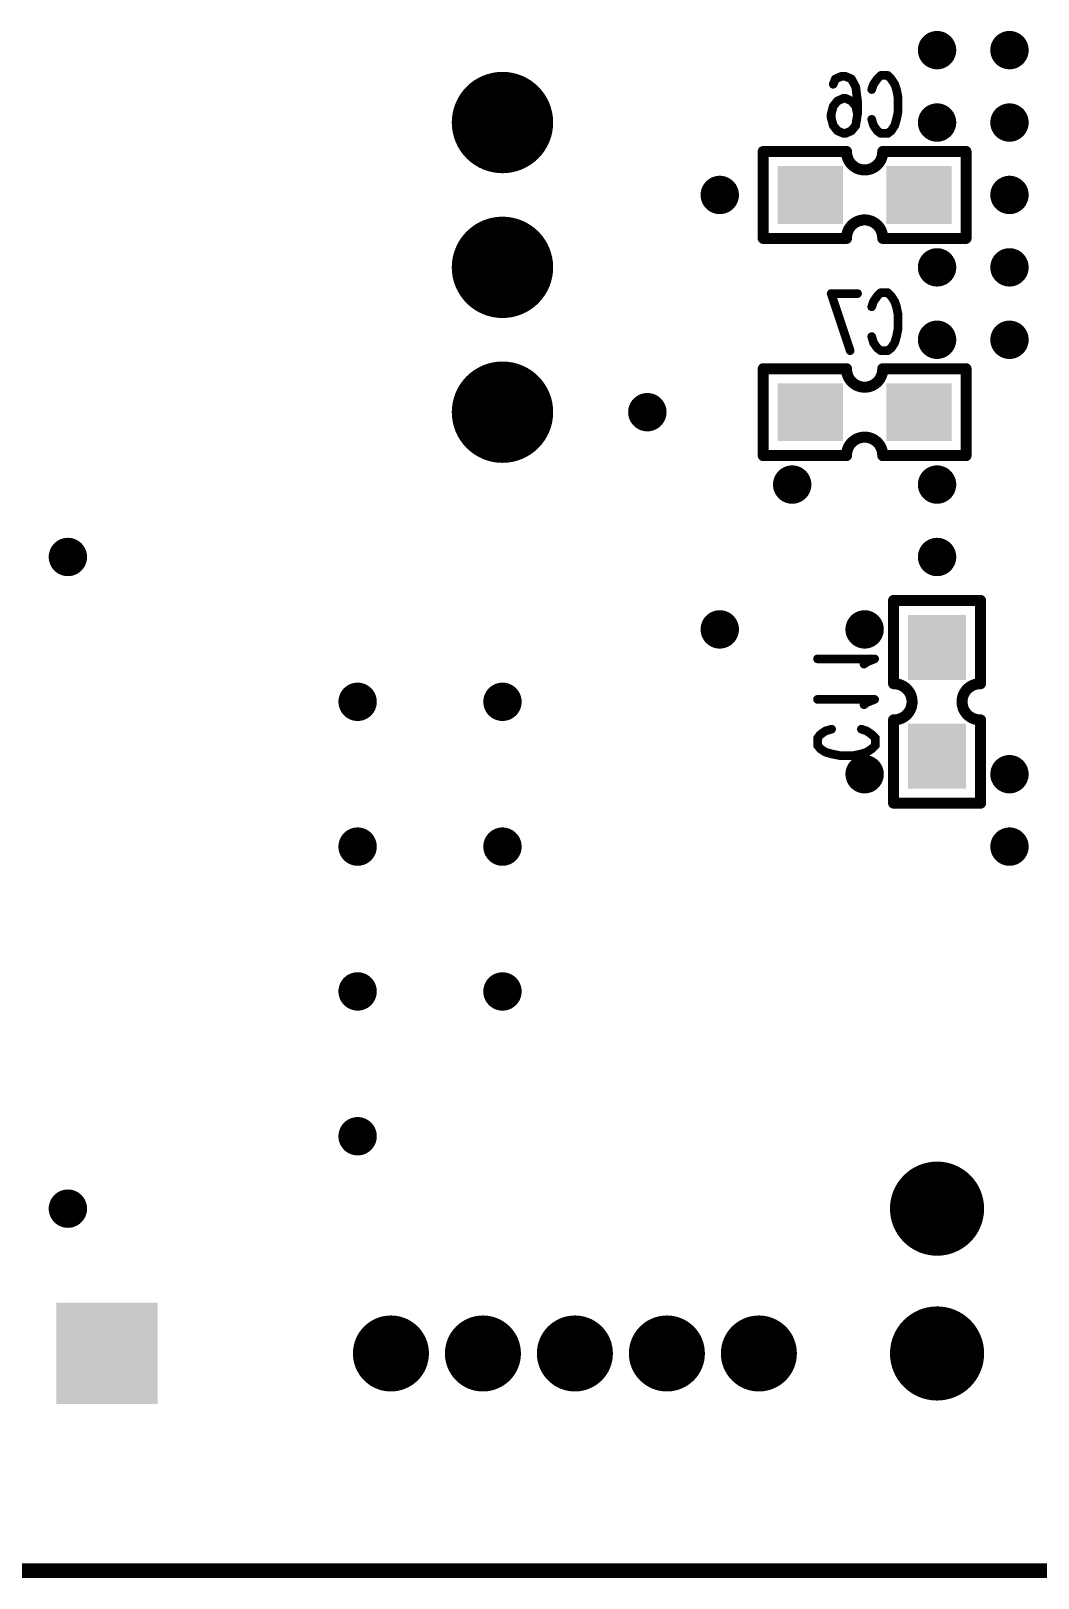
# Model space of a CAD drawing. Extents: x -0.1 to 57.1, y -0.1 to 42.5.
# Drawn here: x 19.49 to 33.39, y -0.1 to 21.27 of the extents above; entities that cross this region are included whole.
import ezdxf

# ---------------------------------------------------------------- set-up
doc = ezdxf.new("R2010")
doc.units = 0
doc.header["$MEASUREMENT"] = 0
doc.layers.get('0').update_dxf_attribs({"linetype": 'CONTINUOUS'})
doc.layers.add('03_ASSY2_GBR', color=2, linetype='CONTINUOUS')

# ---------------------------------------------------------------- blocks, each defined once
blk = doc.blocks.new('ROUND_8')
at = {"const_width": 0.65}
blk.add_lwpolyline([(-0.325, 0, 1), (0.325, 0, 1)], format="xyb", close=True, dxfattribs=at)
blk = doc.blocks.new('ROUND_18')
at = {"const_width": 0.7}
blk.add_lwpolyline([(-0.35, 0, 1), (0.35, 0, 1)], format="xyb", close=True, dxfattribs=at)
blk = doc.blocks.new('SQUARE_24')
blk.add_solid([(0.7, 0.7), (0.7, -0.7), (-0.7, 0.7), (-0.7, -0.7)])
blk = doc.blocks.new('ROUND_133')
at = {"const_width": 0.525}
blk.add_lwpolyline([(-0.2625, 0, 1), (0.2625, 0, 1)], format="xyb", close=True, dxfattribs=at)
blk = doc.blocks.new('RECTANGLE_136')
blk.add_solid([(0.4, 0.45), (0.4, -0.45), (-0.4, 0.45), (-0.4, -0.45)])
blk = doc.blocks.new('RECTANGLE_139')
blk.add_solid([(0.45, 0.4), (0.45, -0.4), (-0.45, 0.4), (-0.45, -0.4)])
blk = doc.blocks.new('ROUND_182')
at = {"const_width": 0.265}
blk.add_lwpolyline([(-0.1325, 0, 1), (0.1325, 0, 1)], format="xyb", close=True, dxfattribs=at)
blk = doc.blocks.new('ROUND_4')
at = {"const_width": 0.06}
blk.add_lwpolyline([(-0.03, 0, 1), (0.03, 0, 1)], format="xyb", close=True, dxfattribs=at)
blk = doc.blocks.new('ROUND_3')
at = {"const_width": 0.0762}
blk.add_lwpolyline([(-0.0381, 0, 1), (0.0381, 0, 1)], format="xyb", close=True, dxfattribs=at)

msp = doc.modelspace()

# ---------------------------------------------------------------- linework, layer by layer
at = {"layer": '03_ASSY2_GBR'}
for points, const_width in [([(30.567, 20.529), (30.596, 20.602)], 0.12), ([(30.596, 20.602), (30.68, 20.638)], 0.12), ([(30.68, 20.638), (30.735, 20.638)], 0.12), ([(30.735, 20.638), (30.818, 20.602)], 0.12), ([(30.818, 20.602), (30.877, 20.492)], 0.12), ([(30.877, 20.492), (30.902, 20.298)], 0.12), ([(31.098, 20.456), (31.123, 20.529)], 0.12), ([(31.123, 20.529), (31.174, 20.602)], 0.12), ([(31.174, 20.602), (31.222, 20.65)], 0.12), ([(31.222, 20.65), (31.32, 20.65)], 0.12), ([(31.32, 20.65), (31.367, 20.602)], 0.12), ([(31.367, 20.602), (31.415, 20.529)], 0.12), ([(31.415, 20.529), (31.44, 20.456)], 0.12), ([(31.44, 20.456), (31.462, 20.347)], 0.12), ([(30.567, 20.226), (30.625, 20.298)], 0.12), ([(30.625, 20.298), (30.709, 20.335)], 0.12), ([(30.709, 20.335), (30.735, 20.335)], 0.12), ([(30.735, 20.335), (30.818, 20.298)], 0.12), ([(30.818, 20.298), (30.877, 20.226)], 0.12), ([(30.902, 20.298), (30.902, 20.117)], 0.12), ([(31.462, 20.347), (31.462, 20.153)], 0.12), ([(30.538, 20.117), (30.567, 20.226)], 0.12), ([(30.538, 20.068), (30.538, 20.117)], 0.12), ([(30.567, 19.959), (30.538, 20.068)], 0.12), ([(30.877, 20.226), (30.902, 20.117)], 0.12), ([(30.902, 20.117), (30.877, 19.959)], 0.12), ([(31.123, 19.959), (31.098, 20.044)], 0.12), ([(31.44, 20.044), (31.415, 19.959)], 0.12), ([(31.462, 20.153), (31.44, 20.044)], 0.12), ([(30.625, 19.886), (30.567, 19.959)], 0.12), ([(30.709, 19.85), (30.625, 19.886)], 0.12), ([(30.735, 19.85), (30.709, 19.85)], 0.12), ([(30.818, 19.886), (30.735, 19.85)], 0.12), ([(30.877, 19.959), (30.818, 19.886)], 0.12), ([(31.174, 19.886), (31.123, 19.959)], 0.12), ([(31.222, 19.85), (31.174, 19.886)], 0.12), ([(31.32, 19.85), (31.222, 19.85)], 0.12), ([(31.367, 19.886), (31.32, 19.85)], 0.12), ([(31.415, 19.959), (31.367, 19.886)], 0.12), ([(29.6, 19.6), (29.6, 18.4)], 0.1524), ([(29.6, 19.6), (30.75, 19.6)], 0.1524), ([(30.751, 19.575), (30.75, 19.6)], 0.1524), ([(31.25, 19.6), (31.249, 19.575)], 0.1524), ([(31.25, 19.6), (32.4, 19.6)], 0.1524), ([(32.4, 19.6), (32.4, 18.4)], 0.1524), ([(30.754, 19.551), (30.751, 19.575)], 0.1524), ([(30.76, 19.526), (30.754, 19.551)], 0.1524), ([(30.768, 19.503), (30.76, 19.526)], 0.1524), ([(30.778, 19.48), (30.768, 19.503)], 0.1524), ([(30.79, 19.459), (30.778, 19.48)], 0.1524), ([(30.805, 19.439), (30.79, 19.459)], 0.1524), ([(30.821, 19.42), (30.805, 19.439)], 0.1524), ([(30.84, 19.403), (30.821, 19.42)], 0.1524), ([(30.86, 19.388), (30.84, 19.403)], 0.1524), ([(30.881, 19.375), (30.86, 19.388)], 0.1524), ([(30.903, 19.364), (30.881, 19.375)], 0.1524), ([(31.119, 19.375), (31.097, 19.364)], 0.1524), ([(31.14, 19.388), (31.119, 19.375)], 0.1524), ([(31.16, 19.403), (31.14, 19.388)], 0.1524), ([(31.179, 19.42), (31.16, 19.403)], 0.1524), ([(31.195, 19.439), (31.179, 19.42)], 0.1524), ([(31.21, 19.459), (31.195, 19.439)], 0.1524), ([(31.222, 19.48), (31.21, 19.459)], 0.1524), ([(31.232, 19.503), (31.222, 19.48)], 0.1524), ([(31.24, 19.526), (31.232, 19.503)], 0.1524), ([(31.246, 19.551), (31.24, 19.526)], 0.1524), ([(31.249, 19.575), (31.246, 19.551)], 0.1524), ([(30.927, 19.356), (30.903, 19.364)], 0.1524), ([(30.951, 19.35), (30.927, 19.356)], 0.1524), ([(30.975, 19.346), (30.951, 19.35)], 0.1524), ([(31, 19.345), (30.975, 19.346)], 0.1524), ([(31.025, 19.346), (31, 19.345)], 0.1524), ([(31.049, 19.35), (31.025, 19.346)], 0.1524), ([(31.073, 19.356), (31.049, 19.35)], 0.1524), ([(31.097, 19.364), (31.073, 19.356)], 0.1524), ([(30.768, 18.497), (30.778, 18.52)], 0.1524), ([(30.778, 18.52), (30.79, 18.541)], 0.1524), ([(30.79, 18.541), (30.805, 18.561)], 0.1524), ([(30.805, 18.561), (30.821, 18.58)], 0.1524), ([(30.821, 18.58), (30.84, 18.597)], 0.1524), ([(30.84, 18.597), (30.86, 18.612)], 0.1524), ([(30.86, 18.612), (30.881, 18.625)], 0.1524), ([(30.881, 18.625), (30.903, 18.636)], 0.1524), ([(30.903, 18.636), (30.927, 18.644)], 0.1524), ([(30.927, 18.644), (30.951, 18.65)], 0.1524), ([(30.951, 18.65), (30.975, 18.654)], 0.1524), ([(30.975, 18.654), (31, 18.655)], 0.1524), ([(31, 18.655), (31.025, 18.654)], 0.1524), ([(31.025, 18.654), (31.049, 18.65)], 0.1524), ([(31.049, 18.65), (31.073, 18.644)], 0.1524), ([(31.073, 18.644), (31.097, 18.636)], 0.1524), ([(31.097, 18.636), (31.119, 18.625)], 0.1524), ([(31.119, 18.625), (31.14, 18.612)], 0.1524), ([(31.14, 18.612), (31.16, 18.597)], 0.1524), ([(31.16, 18.597), (31.179, 18.58)], 0.1524), ([(31.179, 18.58), (31.195, 18.561)], 0.1524), ([(31.195, 18.561), (31.21, 18.541)], 0.1524), ([(31.21, 18.541), (31.222, 18.52)], 0.1524), ([(31.222, 18.52), (31.232, 18.497)], 0.1524), ([(29.6, 18.4), (30.75, 18.4)], 0.1524), ([(30.75, 18.4), (30.751, 18.425)], 0.1524), ([(30.751, 18.425), (30.754, 18.449)], 0.1524), ([(30.754, 18.449), (30.76, 18.474)], 0.1524), ([(30.76, 18.474), (30.768, 18.497)], 0.1524), ([(31.232, 18.497), (31.24, 18.474)], 0.1524), ([(31.24, 18.474), (31.246, 18.449)], 0.1524), ([(31.246, 18.449), (31.249, 18.425)], 0.1524), ([(31.249, 18.425), (31.25, 18.4)], 0.1524), ([(31.25, 18.4), (32.4, 18.4)], 0.1524), ([(30.902, 17.638), (30.538, 17.638)], 0.12), ([(30.538, 17.638), (30.8, 16.85)], 0.12), ([(31.098, 17.456), (31.123, 17.529)], 0.12), ([(31.123, 17.529), (31.174, 17.602)], 0.12), ([(31.174, 17.602), (31.222, 17.65)], 0.12), ([(31.222, 17.65), (31.32, 17.65)], 0.12), ([(31.32, 17.65), (31.367, 17.602)], 0.12), ([(31.367, 17.602), (31.415, 17.529)], 0.12), ([(31.415, 17.529), (31.44, 17.456)], 0.12), ([(31.44, 17.456), (31.462, 17.347)], 0.12), ([(31.462, 17.347), (31.462, 17.153)], 0.12), ([(31.123, 16.959), (31.098, 17.044)], 0.12), ([(31.44, 17.044), (31.415, 16.959)], 0.12), ([(31.462, 17.153), (31.44, 17.044)], 0.12), ([(31.174, 16.886), (31.123, 16.959)], 0.12), ([(31.222, 16.85), (31.174, 16.886)], 0.12), ([(31.32, 16.85), (31.222, 16.85)], 0.12), ([(31.367, 16.886), (31.32, 16.85)], 0.12), ([(31.415, 16.959), (31.367, 16.886)], 0.12), ([(29.6, 16.6), (29.6, 15.4)], 0.1524), ([(29.6, 16.6), (30.75, 16.6)], 0.1524), ([(30.751, 16.575), (30.75, 16.6)], 0.1524), ([(31.25, 16.6), (31.249, 16.575)], 0.1524), ([(31.25, 16.6), (32.4, 16.6)], 0.1524), ([(32.4, 16.6), (32.4, 15.4)], 0.1524), ([(30.754, 16.551), (30.751, 16.575)], 0.1524), ([(30.76, 16.526), (30.754, 16.551)], 0.1524), ([(30.768, 16.503), (30.76, 16.526)], 0.1524), ([(30.778, 16.48), (30.768, 16.503)], 0.1524), ([(30.79, 16.459), (30.778, 16.48)], 0.1524), ([(30.805, 16.439), (30.79, 16.459)], 0.1524), ([(30.821, 16.42), (30.805, 16.439)], 0.1524), ([(30.84, 16.403), (30.821, 16.42)], 0.1524), ([(30.86, 16.388), (30.84, 16.403)], 0.1524), ([(30.881, 16.375), (30.86, 16.388)], 0.1524), ([(31.14, 16.388), (31.119, 16.375)], 0.1524), ([(31.16, 16.403), (31.14, 16.388)], 0.1524), ([(31.179, 16.42), (31.16, 16.403)], 0.1524), ([(31.195, 16.439), (31.179, 16.42)], 0.1524), ([(31.21, 16.459), (31.195, 16.439)], 0.1524), ([(31.222, 16.48), (31.21, 16.459)], 0.1524), ([(31.232, 16.503), (31.222, 16.48)], 0.1524), ([(31.24, 16.526), (31.232, 16.503)], 0.1524), ([(31.246, 16.551), (31.24, 16.526)], 0.1524), ([(31.249, 16.575), (31.246, 16.551)], 0.1524), ([(30.903, 16.364), (30.881, 16.375)], 0.1524), ([(30.927, 16.356), (30.903, 16.364)], 0.1524), ([(30.951, 16.35), (30.927, 16.356)], 0.1524), ([(30.975, 16.346), (30.951, 16.35)], 0.1524), ([(31, 16.345), (30.975, 16.346)], 0.1524), ([(31.025, 16.346), (31, 16.345)], 0.1524), ([(31.049, 16.35), (31.025, 16.346)], 0.1524), ([(31.073, 16.356), (31.049, 16.35)], 0.1524), ([(31.097, 16.364), (31.073, 16.356)], 0.1524), ([(31.119, 16.375), (31.097, 16.364)], 0.1524), ([(30.778, 15.52), (30.79, 15.541)], 0.1524), ([(30.79, 15.541), (30.805, 15.561)], 0.1524), ([(30.805, 15.561), (30.821, 15.58)], 0.1524), ([(30.821, 15.58), (30.84, 15.597)], 0.1524), ([(30.84, 15.597), (30.86, 15.612)], 0.1524), ([(30.86, 15.612), (30.881, 15.625)], 0.1524), ([(30.881, 15.625), (30.903, 15.636)], 0.1524), ([(30.903, 15.636), (30.927, 15.644)], 0.1524), ([(30.927, 15.644), (30.951, 15.65)], 0.1524), ([(30.951, 15.65), (30.975, 15.654)], 0.1524), ([(30.975, 15.654), (31, 15.655)], 0.1524), ([(31, 15.655), (31.025, 15.654)], 0.1524), ([(31.025, 15.654), (31.049, 15.65)], 0.1524), ([(31.049, 15.65), (31.073, 15.644)], 0.1524), ([(31.073, 15.644), (31.097, 15.636)], 0.1524), ([(31.097, 15.636), (31.119, 15.625)], 0.1524), ([(31.119, 15.625), (31.14, 15.612)], 0.1524), ([(31.14, 15.612), (31.16, 15.597)], 0.1524), ([(31.16, 15.597), (31.179, 15.58)], 0.1524), ([(31.179, 15.58), (31.195, 15.561)], 0.1524), ([(31.195, 15.561), (31.21, 15.541)], 0.1524), ([(31.21, 15.541), (31.222, 15.52)], 0.1524), ([(29.6, 15.4), (30.75, 15.4)], 0.1524), ([(30.75, 15.4), (30.751, 15.425)], 0.1524), ([(30.751, 15.425), (30.754, 15.449)], 0.1524), ([(30.754, 15.449), (30.76, 15.474)], 0.1524), ([(30.76, 15.474), (30.768, 15.497)], 0.1524), ([(30.768, 15.497), (30.778, 15.52)], 0.1524), ([(31.222, 15.52), (31.232, 15.497)], 0.1524), ([(31.232, 15.497), (31.24, 15.474)], 0.1524), ([(31.24, 15.474), (31.246, 15.449)], 0.1524), ([(31.246, 15.449), (31.249, 15.425)], 0.1524), ([(31.249, 15.425), (31.25, 15.4)], 0.1524), ([(31.25, 15.4), (32.4, 15.4)], 0.1524), ([(32.6, 13.4), (31.4, 13.4)], 0.1524), ([(31.4, 13.4), (31.4, 12.25)], 0.1524), ([(32.6, 13.4), (32.6, 12.25)], 0.1524), ([(31.138, 12.593), (30.35, 12.593)], 0.12), ([(30.992, 12.52), (31.029, 12.549)], 0.12), ([(31.029, 12.549), (31.138, 12.593)], 0.12), ([(31.4, 12.25), (31.425, 12.249)], 0.1524), ([(31.425, 12.249), (31.449, 12.246)], 0.1524), ([(31.449, 12.246), (31.474, 12.24)], 0.1524), ([(31.474, 12.24), (31.497, 12.232)], 0.1524), ([(31.497, 12.232), (31.52, 12.222)], 0.1524), ([(31.52, 12.222), (31.541, 12.21)], 0.1524), ([(31.541, 12.21), (31.561, 12.195)], 0.1524), ([(31.561, 12.195), (31.58, 12.179)], 0.1524), ([(31.58, 12.179), (31.597, 12.16)], 0.1524), ([(31.597, 12.16), (31.612, 12.14)], 0.1524), ([(31.612, 12.14), (31.625, 12.119)], 0.1524), ([(31.625, 12.119), (31.636, 12.097)], 0.1524), ([(32.364, 12.097), (32.375, 12.119)], 0.1524), ([(32.375, 12.119), (32.388, 12.14)], 0.1524), ([(32.388, 12.14), (32.403, 12.16)], 0.1524), ([(32.403, 12.16), (32.42, 12.179)], 0.1524), ([(32.42, 12.179), (32.439, 12.195)], 0.1524), ([(32.439, 12.195), (32.459, 12.21)], 0.1524), ([(32.459, 12.21), (32.48, 12.222)], 0.1524), ([(32.48, 12.222), (32.503, 12.232)], 0.1524), ([(32.503, 12.232), (32.526, 12.24)], 0.1524), ([(32.526, 12.24), (32.551, 12.246)], 0.1524), ([(32.551, 12.246), (32.575, 12.249)], 0.1524), ([(32.575, 12.249), (32.6, 12.25)], 0.1524), ([(31.138, 12.033), (30.35, 12.033)], 0.12), ([(30.992, 11.96), (31.029, 11.989)], 0.12), ([(31.029, 11.989), (31.138, 12.033)], 0.12), ([(31.636, 11.903), (31.625, 11.881)], 0.1524), ([(31.636, 12.097), (31.644, 12.073)], 0.1524), ([(31.644, 11.927), (31.636, 11.903)], 0.1524), ([(31.644, 12.073), (31.65, 12.049)], 0.1524), ([(31.65, 11.951), (31.644, 11.927)], 0.1524), ([(31.65, 12.049), (31.654, 12.025)], 0.1524), ([(31.654, 11.975), (31.65, 11.951)], 0.1524), ([(31.654, 12.025), (31.655, 12)], 0.1524), ([(31.655, 12), (31.654, 11.975)], 0.1524), ([(32.345, 12), (32.346, 12.025)], 0.1524), ([(32.346, 11.975), (32.345, 12)], 0.1524), ([(32.346, 12.025), (32.35, 12.049)], 0.1524), ([(32.35, 11.951), (32.346, 11.975)], 0.1524), ([(32.35, 12.049), (32.356, 12.073)], 0.1524), ([(32.356, 11.927), (32.35, 11.951)], 0.1524), ([(32.356, 12.073), (32.364, 12.097)], 0.1524), ([(32.364, 11.903), (32.356, 11.927)], 0.1524), ([(32.375, 11.881), (32.364, 11.903)], 0.1524), ([(31.425, 11.751), (31.4, 11.75)], 0.1524), ([(31.4, 11.75), (31.4, 10.6)], 0.1524), ([(31.449, 11.754), (31.425, 11.751)], 0.1524), ([(31.474, 11.76), (31.449, 11.754)], 0.1524), ([(31.497, 11.768), (31.474, 11.76)], 0.1524), ([(31.52, 11.778), (31.497, 11.768)], 0.1524), ([(31.541, 11.79), (31.52, 11.778)], 0.1524), ([(31.561, 11.805), (31.541, 11.79)], 0.1524), ([(31.58, 11.821), (31.561, 11.805)], 0.1524), ([(31.597, 11.84), (31.58, 11.821)], 0.1524), ([(31.612, 11.86), (31.597, 11.84)], 0.1524), ([(31.625, 11.881), (31.612, 11.86)], 0.1524), ([(32.388, 11.86), (32.375, 11.881)], 0.1524), ([(32.403, 11.84), (32.388, 11.86)], 0.1524), ([(32.42, 11.821), (32.403, 11.84)], 0.1524), ([(32.439, 11.805), (32.42, 11.821)], 0.1524), ([(32.459, 11.79), (32.439, 11.805)], 0.1524), ([(32.48, 11.778), (32.459, 11.79)], 0.1524), ([(32.503, 11.768), (32.48, 11.778)], 0.1524), ([(32.526, 11.76), (32.503, 11.768)], 0.1524), ([(32.551, 11.754), (32.526, 11.76)], 0.1524), ([(32.575, 11.751), (32.551, 11.754)], 0.1524), ([(32.6, 11.75), (32.575, 11.751)], 0.1524), ([(32.6, 11.75), (32.6, 10.6)], 0.1524), ([(30.35, 11.498), (30.386, 11.546)], 0.12), ([(30.35, 11.4), (30.35, 11.498)], 0.12), ([(30.386, 11.546), (30.459, 11.597)], 0.12), ([(30.459, 11.597), (30.544, 11.622)], 0.12), ([(30.956, 11.622), (31.029, 11.597)], 0.12), ([(31.029, 11.597), (31.102, 11.546)], 0.12), ([(31.102, 11.546), (31.15, 11.498)], 0.12), ([(31.15, 11.498), (31.15, 11.4)], 0.12), ([(30.386, 11.353), (30.35, 11.4)], 0.12), ([(30.459, 11.305), (30.386, 11.353)], 0.12), ([(30.544, 11.28), (30.459, 11.305)], 0.12), ([(30.653, 11.258), (30.544, 11.28)], 0.12), ([(30.956, 11.28), (30.847, 11.258)], 0.12), ([(31.029, 11.305), (30.956, 11.28)], 0.12), ([(31.102, 11.353), (31.029, 11.305)], 0.12), ([(31.15, 11.4), (31.102, 11.353)], 0.12), ([(30.847, 11.258), (30.653, 11.258)], 0.12), ([(32.6, 10.6), (31.4, 10.6)], 0.1524), ([(0, 0), (57, 0)], 0.2032)]:
    msp.add_lwpolyline(points, dxfattribs=dict(at, const_width=const_width))

# ---------------------------------------------------------------- block references
for name, p in [('ROUND_182', (32, 21)), ('ROUND_182', (33, 21)), ('ROUND_18', (26, 20)), ('ROUND_4', (30.567, 20.529)), ('ROUND_4', (30.596, 20.602)), ('ROUND_4', (30.68, 20.638)), ('ROUND_4', (30.735, 20.638)), ('ROUND_4', (30.818, 20.602)), ('ROUND_4', (30.877, 20.492)), ('ROUND_4', (31.098, 20.456)), ('ROUND_4', (31.123, 20.529)), ('ROUND_4', (31.174, 20.602)), ('ROUND_4', (31.222, 20.65)), ('ROUND_4', (31.32, 20.65)), ('ROUND_4', (31.367, 20.602)), ('ROUND_4', (31.415, 20.529)), ('ROUND_4', (31.44, 20.456)), ('ROUND_4', (30.625, 20.298)), ('ROUND_4', (30.709, 20.335)), ('ROUND_4', (30.735, 20.335)), ('ROUND_4', (30.818, 20.298)), ('ROUND_4', (30.902, 20.298)), ('ROUND_4', (31.462, 20.347)), ('ROUND_4', (30.538, 20.117)), ('ROUND_4', (30.538, 20.068)), ('ROUND_4', (30.567, 20.226)), ('ROUND_4', (30.877, 20.226)), ('ROUND_4', (30.902, 20.117)), ('ROUND_4', (30.902, 20.117)), ('ROUND_4', (31.098, 20.044)), ('ROUND_4', (31.44, 20.044)), ('ROUND_4', (31.462, 20.153)), ('ROUND_182', (32, 20)), ('ROUND_182', (33, 20)), ('ROUND_4', (30.567, 19.959)), ('ROUND_4', (30.625, 19.886)), ('ROUND_4', (30.709, 19.85)), ('ROUND_4', (30.735, 19.85)), ('ROUND_4', (30.818, 19.886)), ('ROUND_4', (30.877, 19.959)), ('ROUND_4', (31.123, 19.959)), ('ROUND_4', (31.174, 19.886)), ('ROUND_4', (31.222, 19.85)), ('ROUND_4', (31.32, 19.85)), ('ROUND_4', (31.367, 19.886)), ('ROUND_4', (31.415, 19.959)), ('ROUND_3', (29.6, 19.6)), ('ROUND_3', (29.6, 19.6)), ('ROUND_3', (30.75, 19.6)), ('ROUND_3', (30.75, 19.6)), ('ROUND_3', (31.25, 19.6)), ('ROUND_3', (31.25, 19.6)), ('ROUND_3', (32.4, 19.6)), ('ROUND_3', (32.4, 19.6)), ('ROUND_3', (30.751, 19.575)), ('ROUND_3', (30.754, 19.551)), ('ROUND_3', (30.76, 19.526)), ('ROUND_3', (30.768, 19.503)), ('ROUND_3', (30.778, 19.48)), ('ROUND_3', (30.79, 19.459)), ('ROUND_3', (30.805, 19.439)), ('ROUND_3', (30.821, 19.42)), ('ROUND_3', (30.84, 19.403)), ('ROUND_3', (30.86, 19.388)), ('ROUND_3', (30.881, 19.375)), ('ROUND_3', (31.119, 19.375)), ('ROUND_3', (31.14, 19.388)), ('ROUND_3', (31.16, 19.403)), ('ROUND_3', (31.179, 19.42)), ('ROUND_3', (31.195, 19.439)), ('ROUND_3', (31.21, 19.459)), ('ROUND_3', (31.222, 19.48)), ('ROUND_3', (31.232, 19.503)), ('ROUND_3', (31.24, 19.526)), ('ROUND_3', (31.246, 19.551)), ('ROUND_3', (31.249, 19.575)), ('ROUND_182', (29, 19)), ('RECTANGLE_139', (30.25, 19)), ('ROUND_3', (30.903, 19.364)), ('ROUND_3', (30.927, 19.356)), ('ROUND_3', (30.951, 19.35)), ('ROUND_3', (30.975, 19.346)), ('ROUND_3', (31, 19.345)), ('ROUND_3', (31.025, 19.346)), ('ROUND_3', (31.049, 19.35)), ('ROUND_3', (31.073, 19.356)), ('ROUND_3', (31.097, 19.364)), ('RECTANGLE_139', (31.75, 19)), ('ROUND_182', (33, 19)), ('ROUND_18', (26, 18)), ('ROUND_3', (30.778, 18.52)), ('ROUND_3', (30.79, 18.541)), ('ROUND_3', (30.805, 18.561)), ('ROUND_3', (30.821, 18.58)), ('ROUND_3', (30.84, 18.597)), ('ROUND_3', (30.86, 18.612)), ('ROUND_3', (30.881, 18.625)), ('ROUND_3', (30.903, 18.636)), ('ROUND_3', (30.927, 18.644)), ('ROUND_3', (30.951, 18.65)), ('ROUND_3', (30.975, 18.654)), ('ROUND_3', (31, 18.655)), ('ROUND_3', (31.025, 18.654)), ('ROUND_3', (31.049, 18.65)), ('ROUND_3', (31.073, 18.644)), ('ROUND_3', (31.097, 18.636)), ('ROUND_3', (31.119, 18.625)), ('ROUND_3', (31.14, 18.612)), ('ROUND_3', (31.16, 18.597)), ('ROUND_3', (31.179, 18.58)), ('ROUND_3', (31.195, 18.561)), ('ROUND_3', (31.21, 18.541)), ('ROUND_3', (31.222, 18.52)), ('ROUND_3', (29.6, 18.4)), ('ROUND_3', (29.6, 18.4)), ('ROUND_3', (30.75, 18.4)), ('ROUND_3', (30.75, 18.4)), ('ROUND_3', (30.751, 18.425)), ('ROUND_3', (30.754, 18.449)), ('ROUND_3', (30.76, 18.474)), ('ROUND_3', (30.768, 18.497)), ('ROUND_3', (31.232, 18.497)), ('ROUND_3', (31.24, 18.474)), ('ROUND_3', (31.246, 18.449)), ('ROUND_3', (31.249, 18.425)), ('ROUND_3', (31.25, 18.4)), ('ROUND_3', (31.25, 18.4)), ('ROUND_3', (32.4, 18.4)), ('ROUND_3', (32.4, 18.4)), ('ROUND_182', (32, 18)), ('ROUND_182', (33, 18)), ('ROUND_4', (30.538, 17.638)), ('ROUND_4', (30.902, 17.638)), ('ROUND_4', (31.123, 17.529)), ('ROUND_4', (31.174, 17.602)), ('ROUND_4', (31.222, 17.65)), ('ROUND_4', (31.32, 17.65)), ('ROUND_4', (31.367, 17.602)), ('ROUND_4', (31.415, 17.529)), ('ROUND_4', (31.098, 17.456)), ('ROUND_4', (31.44, 17.456)), ('ROUND_4', (31.462, 17.347)), ('ROUND_4', (31.098, 17.044)), ('ROUND_4', (31.44, 17.044)), ('ROUND_4', (31.462, 17.153)), ('ROUND_182', (32, 17)), ('ROUND_182', (33, 17)), ('ROUND_4', (30.8, 16.85)), ('ROUND_4', (31.123, 16.959)), ('ROUND_4', (31.174, 16.886)), ('ROUND_4', (31.222, 16.85)), ('ROUND_4', (31.32, 16.85)), ('ROUND_4', (31.367, 16.886)), ('ROUND_4', (31.415, 16.959)), ('ROUND_18', (26, 16)), ('ROUND_3', (29.6, 16.6)), ('ROUND_3', (29.6, 16.6)), ('ROUND_3', (30.75, 16.6)), ('ROUND_3', (30.75, 16.6)), ('ROUND_3', (31.25, 16.6)), ('ROUND_3', (31.25, 16.6)), ('ROUND_3', (32.4, 16.6)), ('ROUND_3', (32.4, 16.6)), ('ROUND_3', (30.751, 16.575)), ('ROUND_3', (30.754, 16.551)), ('ROUND_3', (30.76, 16.526)), ('ROUND_3', (30.768, 16.503)), ('ROUND_3', (30.778, 16.48)), ('ROUND_3', (30.79, 16.459)), ('ROUND_3', (30.805, 16.439)), ('ROUND_3', (30.821, 16.42)), ('ROUND_3', (30.84, 16.403)), ('ROUND_3', (30.86, 16.388)), ('ROUND_3', (31.14, 16.388)), ('ROUND_3', (31.16, 16.403)), ('ROUND_3', (31.179, 16.42)), ('ROUND_3', (31.195, 16.439)), ('ROUND_3', (31.21, 16.459)), ('ROUND_3', (31.222, 16.48)), ('ROUND_3', (31.232, 16.503)), ('ROUND_3', (31.24, 16.526)), ('ROUND_3', (31.246, 16.551)), ('ROUND_3', (31.249, 16.575)), ('ROUND_182', (28, 16)), ('RECTANGLE_139', (30.25, 16)), ('ROUND_3', (30.881, 16.375)), ('ROUND_3', (30.903, 16.364)), ('ROUND_3', (30.927, 16.356)), ('ROUND_3', (30.951, 16.35)), ('ROUND_3', (30.975, 16.346)), ('ROUND_3', (31, 16.345)), ('ROUND_3', (31.025, 16.346)), ('ROUND_3', (31.049, 16.35)), ('ROUND_3', (31.073, 16.356)), ('ROUND_3', (31.097, 16.364)), ('ROUND_3', (31.119, 16.375)), ('RECTANGLE_139', (31.75, 16)), ('ROUND_3', (30.79, 15.541)), ('ROUND_3', (30.805, 15.561)), ('ROUND_3', (30.821, 15.58)), ('ROUND_3', (30.84, 15.597)), ('ROUND_3', (30.86, 15.612)), ('ROUND_3', (30.881, 15.625)), ('ROUND_3', (30.903, 15.636)), ('ROUND_3', (30.927, 15.644)), ('ROUND_3', (30.951, 15.65)), ('ROUND_3', (30.975, 15.654)), ('ROUND_3', (31, 15.655)), ('ROUND_3', (31.025, 15.654)), ('ROUND_3', (31.049, 15.65)), ('ROUND_3', (31.073, 15.644)), ('ROUND_3', (31.097, 15.636)), ('ROUND_3', (31.119, 15.625)), ('ROUND_3', (31.14, 15.612)), ('ROUND_3', (31.16, 15.597)), ('ROUND_3', (31.179, 15.58)), ('ROUND_3', (31.195, 15.561)), ('ROUND_3', (31.21, 15.541)), ('ROUND_3', (29.6, 15.4)), ('ROUND_3', (29.6, 15.4)), ('ROUND_3', (30.75, 15.4)), ('ROUND_3', (30.75, 15.4)), ('ROUND_3', (30.751, 15.425)), ('ROUND_3', (30.754, 15.449)), ('ROUND_3', (30.76, 15.474)), ('ROUND_3', (30.768, 15.497)), ('ROUND_3', (30.778, 15.52)), ('ROUND_3', (31.222, 15.52)), ('ROUND_3', (31.232, 15.497)), ('ROUND_3', (31.24, 15.474)), ('ROUND_3', (31.246, 15.449)), ('ROUND_3', (31.249, 15.425)), ('ROUND_3', (31.25, 15.4)), ('ROUND_3', (31.25, 15.4)), ('ROUND_3', (32.4, 15.4)), ('ROUND_3', (32.4, 15.4)), ('ROUND_182', (30, 15)), ('ROUND_182', (32, 15)), ('ROUND_182', (20, 14)), ('ROUND_182', (32, 14)), ('ROUND_3', (31.4, 13.4)), ('ROUND_3', (31.4, 13.4)), ('ROUND_3', (32.6, 13.4)), ('ROUND_3', (32.6, 13.4)), ('ROUND_182', (29, 13)), ('ROUND_182', (31, 13)), ('RECTANGLE_136', (32, 12.75)), ('ROUND_4', (30.35, 12.593)), ('ROUND_4', (31.029, 12.549)), ('ROUND_4', (31.138, 12.593)), ('ROUND_4', (30.992, 12.52)), ('ROUND_182', (24, 12)), ('ROUND_182', (26, 12)), ('ROUND_3', (31.4, 12.25)), ('ROUND_3', (31.4, 12.25)), ('ROUND_3', (31.425, 12.249)), ('ROUND_3', (31.449, 12.246)), ('ROUND_3', (31.474, 12.24)), ('ROUND_3', (31.497, 12.232)), ('ROUND_3', (31.52, 12.222)), ('ROUND_3', (31.541, 12.21)), ('ROUND_3', (31.561, 12.195)), ('ROUND_3', (31.58, 12.179)), ('ROUND_3', (31.597, 12.16)), ('ROUND_3', (31.612, 12.14)), ('ROUND_3', (31.625, 12.119)), ('ROUND_3', (32.375, 12.119)), ('ROUND_3', (32.388, 12.14)), ('ROUND_3', (32.403, 12.16)), ('ROUND_3', (32.42, 12.179)), ('ROUND_3', (32.439, 12.195)), ('ROUND_3', (32.459, 12.21)), ('ROUND_3', (32.48, 12.222)), ('ROUND_3', (32.503, 12.232)), ('ROUND_3', (32.526, 12.24)), ('ROUND_3', (32.551, 12.246)), ('ROUND_3', (32.575, 12.249)), ('ROUND_3', (32.6, 12.25)), ('ROUND_3', (32.6, 12.25)), ('ROUND_4', (30.35, 12.033)), ('ROUND_4', (30.992, 11.96)), ('ROUND_4', (31.029, 11.989)), ('ROUND_4', (31.138, 12.033)), ('ROUND_3', (31.636, 12.097)), ('ROUND_3', (31.636, 11.903)), ('ROUND_3', (31.644, 12.073)), ('ROUND_3', (31.644, 11.927)), ('ROUND_3', (31.65, 12.049)), ('ROUND_3', (31.65, 11.951)), ('ROUND_3', (31.654, 12.025)), ('ROUND_3', (31.654, 11.975)), ('ROUND_3', (31.655, 12)), ('ROUND_3', (32.345, 12)), ('ROUND_3', (32.346, 12.025)), ('ROUND_3', (32.346, 11.975)), ('ROUND_3', (32.35, 12.049)), ('ROUND_3', (32.35, 11.951)), ('ROUND_3', (32.356, 12.073)), ('ROUND_3', (32.356, 11.927)), ('ROUND_3', (32.364, 12.097)), ('ROUND_3', (32.364, 11.903)), ('ROUND_3', (31.4, 11.75)), ('ROUND_3', (31.4, 11.75)), ('ROUND_3', (31.425, 11.751)), ('ROUND_3', (31.449, 11.754)), ('ROUND_3', (31.474, 11.76)), ('ROUND_3', (31.497, 11.768)), ('ROUND_3', (31.52, 11.778)), ('ROUND_3', (31.541, 11.79)), ('ROUND_3', (31.561, 11.805)), ('ROUND_3', (31.58, 11.821)), ('ROUND_3', (31.597, 11.84)), ('ROUND_3', (31.612, 11.86)), ('ROUND_3', (31.625, 11.881)), ('ROUND_3', (32.375, 11.881)), ('ROUND_3', (32.388, 11.86)), ('ROUND_3', (32.403, 11.84)), ('ROUND_3', (32.42, 11.821)), ('ROUND_3', (32.439, 11.805)), ('ROUND_3', (32.459, 11.79)), ('ROUND_3', (32.48, 11.778)), ('ROUND_3', (32.503, 11.768)), ('ROUND_3', (32.526, 11.76)), ('ROUND_3', (32.551, 11.754)), ('ROUND_3', (32.575, 11.751)), ('ROUND_3', (32.6, 11.75)), ('ROUND_3', (32.6, 11.75)), ('ROUND_4', (30.35, 11.498)), ('ROUND_4', (30.386, 11.546)), ('ROUND_4', (30.459, 11.597)), ('ROUND_4', (30.544, 11.622)), ('ROUND_4', (30.956, 11.622)), ('ROUND_4', (31.029, 11.597)), ('ROUND_4', (31.102, 11.546)), ('ROUND_4', (31.15, 11.498)), ('RECTANGLE_136', (32, 11.25)), ('ROUND_4', (30.35, 11.4)), ('ROUND_4', (30.386, 11.353)), ('ROUND_4', (30.459, 11.305)), ('ROUND_4', (30.544, 11.28)), ('ROUND_4', (30.956, 11.28)), ('ROUND_4', (31.029, 11.305)), ('ROUND_4', (31.102, 11.353)), ('ROUND_4', (31.15, 11.4)), ('ROUND_4', (30.653, 11.258)), ('ROUND_182', (31, 11)), ('ROUND_4', (30.847, 11.258)), ('ROUND_182', (33, 11)), ('ROUND_3', (31.4, 10.6)), ('ROUND_3', (31.4, 10.6)), ('ROUND_3', (32.6, 10.6)), ('ROUND_3', (32.6, 10.6)), ('ROUND_182', (24, 10)), ('ROUND_182', (26, 10)), ('ROUND_182', (33, 10)), ('ROUND_182', (24, 8)), ('ROUND_182', (26, 8)), ('ROUND_182', (24, 6)), ('ROUND_8', (32, 5)), ('ROUND_182', (20, 5)), ('SQUARE_24', (20.54, 3)), ('ROUND_8', (32, 3)), ('ROUND_133', (24.46, 3)), ('ROUND_133', (25.73, 3)), ('ROUND_133', (27, 3)), ('ROUND_133', (28.27, 3)), ('ROUND_133', (29.54, 3))]:
    msp.add_blockref(name, p, dxfattribs=at)

doc.saveas('drawing.dxf')
